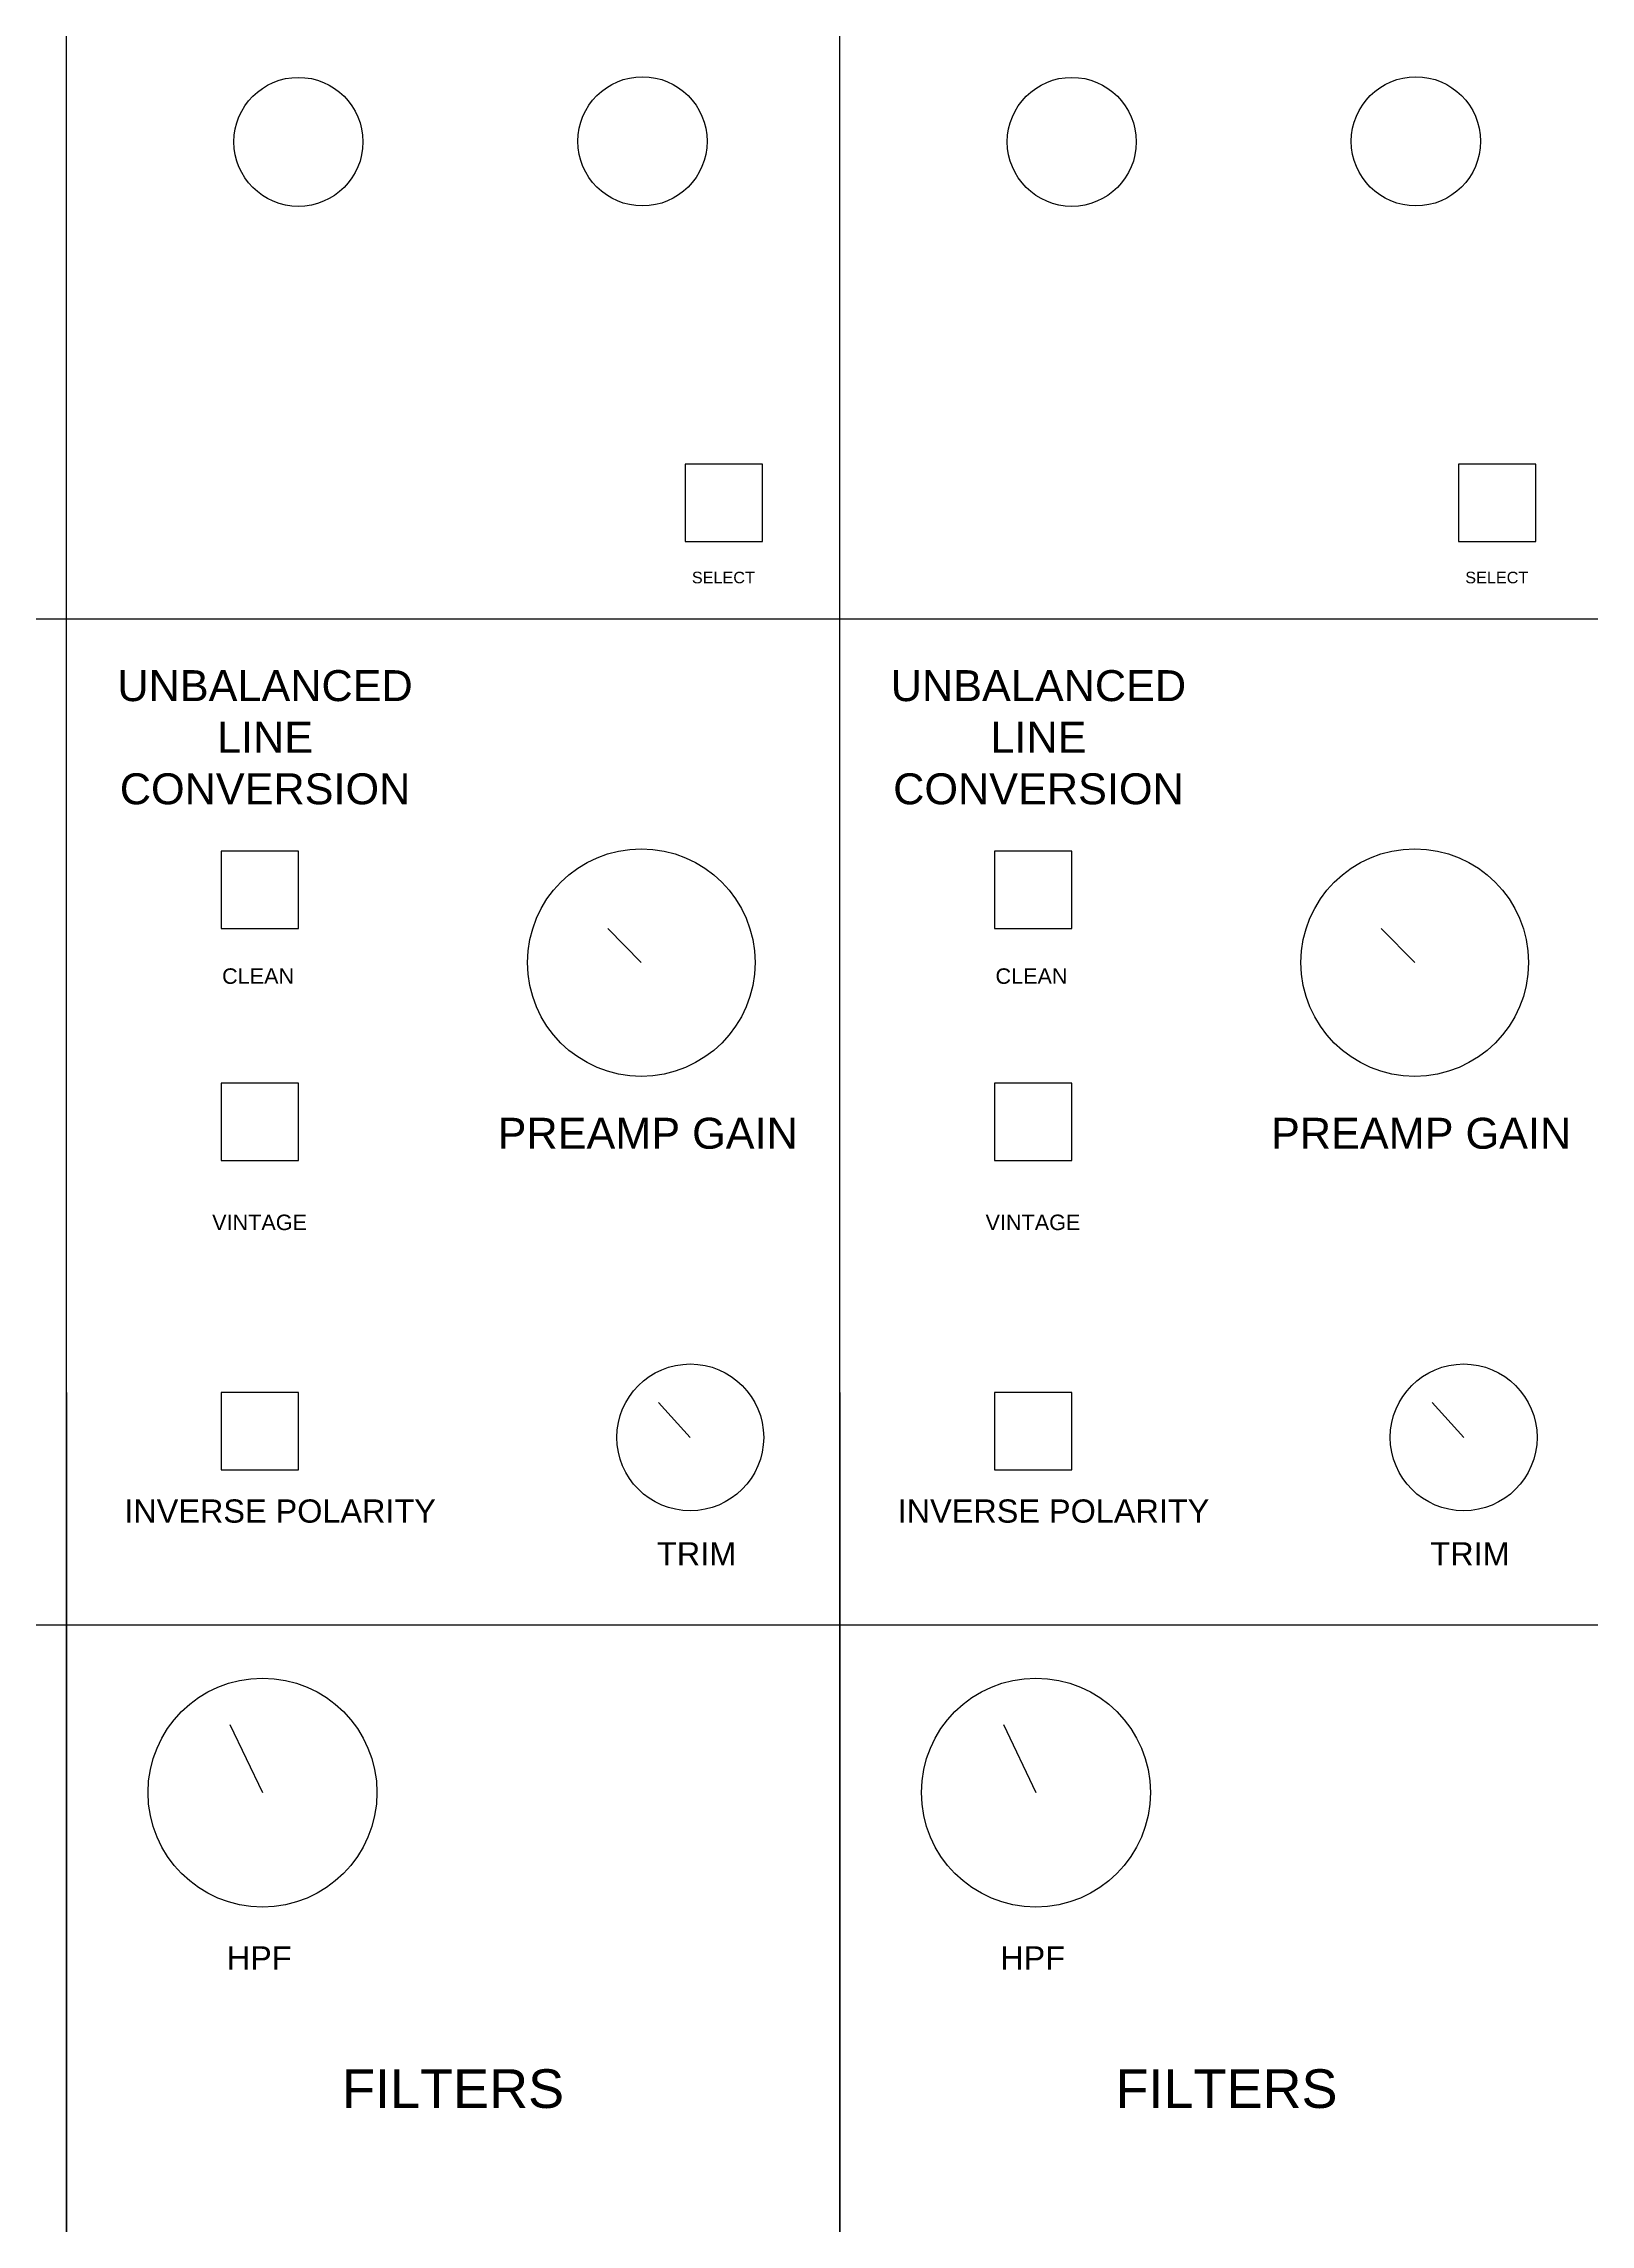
# Model space of a CAD drawing. Header units: inches. Extents: x 0 to 1600, y -1400 to 2600.
# Drawn here: x 197.3 to 397.3, y 732.5 to 1014.4 of the extents above; entities that cross this region are included whole.
import ezdxf

# ---------------------------------------------------------------- set-up
doc = ezdxf.new("R2010")
doc.units = ezdxf.units.IN
doc.header["$MEASUREMENT"] = 0
doc.layers.get('0').update_dxf_attribs({"lineweight": 25, "true_color": 0xffffff})
doc.styles.add('textstyle170', font='')
doc.styles.add('textstyle175', font='')
doc.styles.add('textstyle186', font='')
doc.styles.add('textstyle190', font='')
doc.styles.add('textstyle314', font='')
doc.styles.add('textstyle318', font='')
doc.styles.add('textstyle345', font='')
doc.styles.add('textstyle349', font='')
doc.styles.add('textstyle361', font='')
doc.styles.add('textstyle365', font='')
doc.styles.add('textstyle714', font='')
doc.styles.add('textstyle718', font='')
doc.styles.add('textstyle745', font='')
doc.styles.add('textstyle749', font='')
doc.styles.add('textstyle760', font='')
doc.styles.add('textstyle765', font='')
doc.styles.add('textstyle889', font='')
doc.styles.add('textstyle893', font='')
doc.styles.get('textstyle170').set_extended_font_data('Liberation Sans')
doc.styles.get('textstyle175').set_extended_font_data('Liberation Sans')
doc.styles.get('textstyle186').set_extended_font_data('Liberation Sans')
doc.styles.get('textstyle190').set_extended_font_data('Liberation Sans')
doc.styles.get('textstyle314').set_extended_font_data('Liberation Sans')
doc.styles.get('textstyle318').set_extended_font_data('Liberation Sans')
doc.styles.get('textstyle345').set_extended_font_data('Liberation Sans')
doc.styles.get('textstyle349').set_extended_font_data('Liberation Sans')
doc.styles.get('textstyle361').set_extended_font_data('Liberation Sans')
doc.styles.get('textstyle365').set_extended_font_data('Liberation Sans')
doc.styles.get('textstyle714').set_extended_font_data('Liberation Sans')
doc.styles.get('textstyle718').set_extended_font_data('Liberation Sans')
doc.styles.get('textstyle745').set_extended_font_data('Liberation Sans')
doc.styles.get('textstyle749').set_extended_font_data('Liberation Sans')
doc.styles.get('textstyle760').set_extended_font_data('Liberation Sans')
doc.styles.get('textstyle765').set_extended_font_data('Liberation Sans')
doc.styles.get('textstyle889').set_extended_font_data('Liberation Sans')
doc.styles.get('textstyle893').set_extended_font_data('Liberation Sans')

msp = doc.modelspace()

# ---------------------------------------------------------------- linework, layer by layer
for p, q in [((200.22, -1400), (200.22, 1200)), ((300.22, -1400), (300.22, 1200)), ((200.22, 1000), (200.22, 1030)), ((300.22, 1000), (300.22, 1030)), ((200.22, 940), (200.22, 1000)), ((300.22, 940), (300.22, 1000)), ((280.22, 960), (280.22, 950)), ((290.22, 960), (280.22, 960)), ((290.22, 950), (290.22, 960)), ((380.22, 960), (380.22, 950)), ((390.22, 960), (380.22, 960)), ((390.22, 950), (390.22, 960)), ((280.22, 950), (290.22, 950)), ((380.22, 950), (390.22, 950)), ((150.22, 940), (200.22, 940)), ((200.22, 840), (200.22, 940)), ((200.22, 940), (250.22, 940)), ((250.22, 940), (300.22, 940)), ((300.22, 840), (300.22, 940)), ((300.22, 940), (350.22, 940)), ((350.22, 940), (400.22, 940)), ((220.22, 910), (220.22, 900)), ((230.22, 910), (220.22, 910)), ((230.22, 900), (230.22, 910)), ((320.22, 910), (320.22, 900)), ((330.22, 910), (320.22, 910)), ((330.22, 900), (330.22, 910)), ((220.22, 900), (230.22, 900)), ((270.22, 900), (274.56, 895.58)), ((320.22, 900), (330.22, 900)), ((370.22, 900), (374.56, 895.58)), ((220.22, 880), (220.22, 870)), ((230.22, 880), (220.22, 880)), ((230.22, 870), (230.22, 880)), ((320.22, 880), (320.22, 870)), ((330.22, 880), (320.22, 880)), ((330.22, 870), (330.22, 880)), ((220.22, 870), (230.22, 870)), ((320.22, 870), (330.22, 870)), ((200.22, 840), (200.22, 440)), ((220.22, 840), (220.22, 830)), ((230.22, 840), (220.22, 840)), ((230.22, 830), (230.22, 840)), ((300.22, 840), (300.22, 440)), ((320.22, 840), (320.22, 830)), ((330.22, 840), (320.22, 840)), ((330.22, 830), (330.22, 840)), ((276.8, 838.72), (280.89, 834.21)), ((376.8, 838.72), (380.89, 834.21)), ((220.22, 830), (230.22, 830)), ((320.22, 830), (330.22, 830)), ((100.22, 810), (200.22, 810)), ((200.22, 810), (300.22, 810)), ((300.22, 810), (400.22, 810)), ((221.37, 797.09), (225.58, 788.3)), ((321.37, 797.09), (325.58, 788.3))]:
    msp.add_line(p, q)
for centre, radius in [((230.22, 1001.66), 8.34), ((274.71, 1001.73), 8.35), ((330.22, 1001.66), 8.34), ((374.71, 1001.73), 8.35), ((274.56, 895.58), 14.71), ((374.56, 895.58), 14.71), ((280.89, 834.21), 9.49), ((380.89, 834.21), 9.49), ((225.58, 788.3), 14.8), ((325.58, 788.3), 14.8)]:
    msp.add_circle(centre, radius)

# ---------------------------------------------------------------- texts
at = {"char_height": 1}
for s, insert, attachment_point, style in [('\\C7;\\H1.5;SELECT', (285.17, 945.34), 5, 'textstyle893'), ('\\C7;\\H1.5;SELECT', (385.17, 945.34), 5, 'textstyle889'), ('\\C7;\\H4;UNBALANCED\\PLINE \\PCONVERSION', (225.91, 924.68), 5, 'textstyle718'), ('\\C7;\\H4;UNBALANCED\\PLINE \\PCONVERSION', (325.91, 924.68), 5, 'textstyle714'), ('\\C7;\\H2;CLEAN', (225.01, 893.82), 5, 'textstyle749'), ('\\C7;\\H2;CLEAN', (325.01, 893.82), 5, 'textstyle745'), ('\\C7;\\H4;PREAMP GAIN', (255.98, 875.52), 1, 'textstyle349'), ('\\C7;\\H4;PREAMP GAIN', (355.98, 875.52), 1, 'textstyle345'), ('\\C7;\\H2;VINTAGE', (225.2, 861.99), 5, 'textstyle765'), ('\\C7;\\H2;VINTAGE', (325.2, 861.99), 5, 'textstyle760'), ('\\C7;\\H3;INVERSE POLARITY', (207.71, 826.19), 1, 'textstyle318'), ('\\C7;\\H3;INVERSE POLARITY', (307.71, 826.19), 1, 'textstyle314'), ('\\C7;\\H3;TRIM', (276.59, 820.66), 1, 'textstyle365'), ('\\C7;\\H3;TRIM', (376.59, 820.66), 1, 'textstyle361'), ('\\C7;\\H3;HPF', (225.15, 766.93), 5, 'textstyle190'), ('\\C7;\\H3;HPF', (325.15, 766.93), 5, 'textstyle186'), ('\\C7;\\H5;FILTERS', (250.22, 750), 5, 'textstyle175'), ('\\C7;\\H5;FILTERS', (350.22, 750), 5, 'textstyle170')]:
    msp.add_mtext(s, dxfattribs=dict(at, insert=insert, attachment_point=attachment_point, style=style))

doc.saveas('drawing.dxf')
